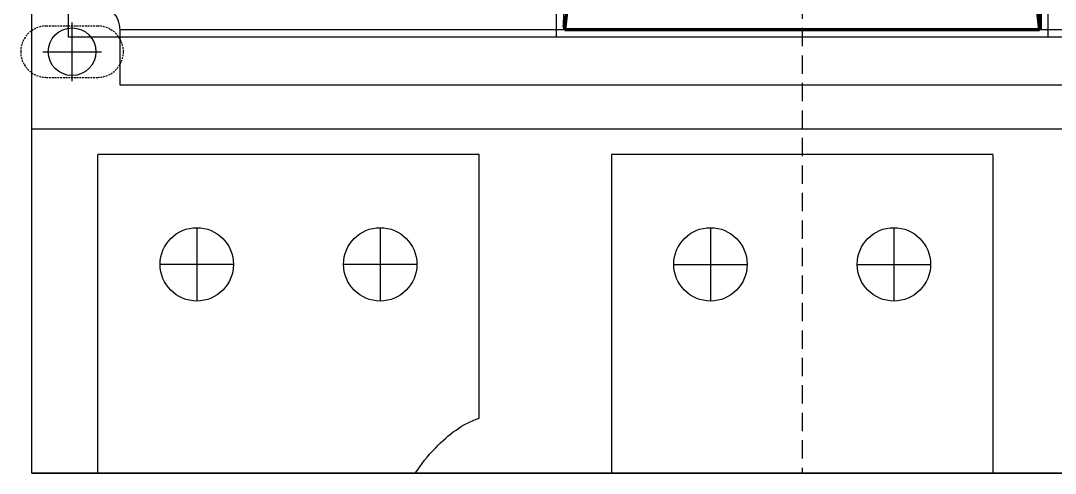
# Model space of a CAD drawing. Header units: millimetres. Extents: x 1683 to 1896, y 0 to 327.
# Drawn here: x 1683.3 to 1824.3, y 0 to 61.7 of the extents above; entities that cross this region are included whole.
import ezdxf

# ---------------------------------------------------------------- set-up
doc = ezdxf.new("R2010")
doc.units = ezdxf.units.MM
doc.linetypes.add('ACAD_ISO02W100', pattern=[15, 12, -3])
doc.linetypes.add('HIDDEN', pattern=[0.375, 0.25, -0.125])
doc.layers.add('8', color=140, linetype='ACAD_ISO02W100')
doc.layers.add('at_Entity', color=7, linetype='Continuous')

# ---------------------------------------------------------------- blocks, each defined once
blk = doc.blocks.new('ERYHR REH W4 TS1600AF')
at = {"color": 3}
for p, q in [((78627.51, 9223.58), (78627.51, 9231.58)), ((78623.51, 9227.58), (78631.51, 9227.58))]:
    blk.add_line(p, q, dxfattribs=at)
for p, q in [((78820.01, 9230.58), (78634.01, 9230.58)), ((78622.01, 9217.08), (78832.01, 9217.08)), ((78644.51, 9203.58), (78644.51, 9193.58)), ((78669.51, 9203.58), (78669.51, 9193.58)), ((78714.51, 9203.58), (78714.51, 9193.58)), ((78739.51, 9203.58), (78739.51, 9193.58)), ((78649.51, 9198.58), (78639.51, 9198.58)), ((78674.51, 9198.58), (78664.51, 9198.58)), ((78709.51, 9198.58), (78719.51, 9198.58)), ((78734.51, 9198.58), (78744.51, 9198.58)), ((78622.01, 9170.08), (78832.01, 9170.08))]:
    blk.add_line(p, q)
at = {"color": 1, "ltscale": 10}
for p, q in [((78683.01, 9213.58), (78631.01, 9213.58)), ((78631.01, 9170.08), (78631.01, 9213.58)), ((78683.01, 9177.58), (78683.01, 9213.58)), ((78753.01, 9213.58), (78701.01, 9213.58)), ((78701.01, 9213.58), (78701.01, 9170.08)), ((78753.01, 9213.58), (78753.01, 9170.08))]:
    blk.add_line(p, q, dxfattribs=at)
for points in [[(78622.01, 9497.08), (78832.01, 9497.08), (78832.01, 9170.08), (78622.01, 9170.08)], [(78694.52, 9427.08), (78759.52, 9427.08), (78759.52, 9230.58), (78694.52, 9230.58)]]:
    blk.add_lwpolyline(points, close=True)
at = {"color": 3}
for points in [[(78627.01, 9428.58), (78827.01, 9428.58), (78827.01, 9229.58), (78627.01, 9229.58)], [(78693.51, 9348.58), (78760.51, 9348.58), (78760.51, 9229.58), (78693.51, 9229.58)]]:
    blk.add_lwpolyline(points, close=True, dxfattribs=at)
blk.add_lwpolyline([(78627.51, 9245.26), (78627.51, 9234.08), (78630.51, 9234.08, -0.414214), (78634.01, 9230.58), (78634.01, 9223.08), (78820.01, 9223.08), (78820.01, 9230.58, -0.414214), (78823.51, 9234.08), (78826.51, 9234.08), (78826.51, 9245.26)], format="xyb")
at = {"color": 4, "linetype": 'HIDDEN'}
blk.add_lwpolyline([(78620.51, 9227.58), (78620.51, 9227.58, 0.414214), (78624.01, 9224.08), (78631.01, 9224.08, 0.414214), (78634.51, 9227.58), (78634.51, 9227.58, 0.414214), (78631.01, 9231.08), (78624.01, 9231.08, 0.414214)], format="xyb", close=True, dxfattribs=at)
at = {"color": 7}
blk.add_circle((78627.51, 9227.58), 3.25, dxfattribs=at)
for centre in [(78644.51, 9198.58), (78644.51, 9198.58), (78669.51, 9198.58), (78669.51, 9198.58), (78714.51, 9198.58), (78714.51, 9198.58), (78739.51, 9198.58), (78739.51, 9198.58)]:
    blk.add_circle(centre, 5)
at = {"color": 1, "ltscale": 10}
blk.add_open_spline([(78674.26, 9170.08), (78675.07, 9171.29), (78677.4, 9174.25), (78680.8, 9176.94), (78683.01, 9177.58)], degree=3, knots=[8.051763, 8.051763, 8.051763, 8.051763, 12.390216, 19.087085, 19.087085, 19.087085, 19.087085], dxfattribs=at)
at = {"layer": '8', "color": 3, "linetype": 'HIDDEN', "ltscale": 10}
blk.add_line((78727.01, 9497.08), (78727.01, 9170.08), dxfattribs=at)
at = {"layer": 'at_Entity', "color": 0, "lineweight": 140}
for p, q in [((78694.67, 9230.58), (78700.94, 9289.24)), ((78753.08, 9289.24), (78759.35, 9230.58)), ((78759.49, 9230.58), (78759.44, 9240.39)), ((78694.57, 9231.44), (78694.56, 9231.34)), ((78694.56, 9231.34), (78694.56, 9231.22)), ((78694.58, 9231.64), (78694.57, 9231.54)), ((78694.57, 9231.54), (78694.57, 9231.44)), ((78694.59, 9231.86), (78694.58, 9231.76)), ((78694.58, 9231.76), (78694.58, 9231.64)), ((78759.45, 9231.76), (78759.44, 9231.86)), ((78759.45, 9231.67), (78759.45, 9231.76)), ((78759.46, 9231.55), (78759.45, 9231.67)), ((78759.46, 9231.44), (78759.46, 9231.55)), ((78759.47, 9231.34), (78759.46, 9231.44)), ((78759.47, 9231.25), (78759.47, 9231.34)), ((78694.55, 9231.02), (78694.54, 9230.92)), ((78694.56, 9231.22), (78694.55, 9231.12)), ((78694.55, 9231.12), (78694.55, 9231.02)), ((78759.35, 9230.58), (78694.67, 9230.58)), ((78759.48, 9231.12), (78759.47, 9231.25)), ((78759.48, 9231.02), (78759.48, 9231.12)), ((78759.48, 9230.99), (78759.48, 9231.02)), ((78759.49, 9230.96), (78759.48, 9230.99)), ((78759.49, 9230.92), (78759.49, 9230.96))]:
    blk.add_line(p, q, dxfattribs=at)

msp = doc.modelspace()

# ---------------------------------------------------------------- block references
msp.add_blockref('ERYHR REH W4 TS1600AF', (-76937.16, -9170.08))

doc.saveas('drawing.dxf')
